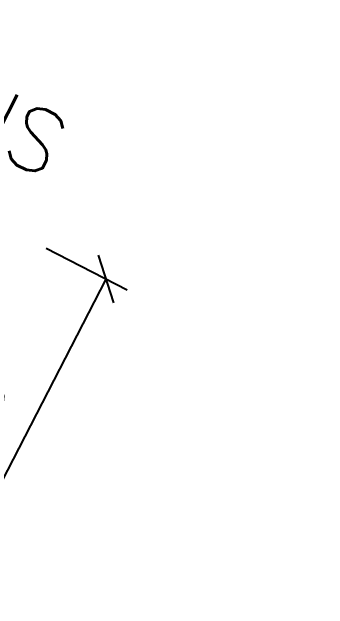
# Model space of a CAD drawing. Header units: millimetres. Extents: x 272118 to 273910, y 9581933 to 9583029.
# Drawn here: x 272812.4 to 272825.75, y 9582578.49 to 9582603.71 of the extents above; entities that cross this region are included whole.
import ezdxf

# ---------------------------------------------------------------- set-up
doc = ezdxf.new("R2010")
doc.units = ezdxf.units.MM
doc.header["$PDMODE"] = 35
doc.layers.add('ARQ-COTAS', color=30, linetype='Continuous')
doc.layers.add('ARQ-TEXTO3', color=3, linetype='Continuous')
doc.styles.add('ROMANS', font='romans.shx')
doc.styles.add('Romans_Anot', font='romans.shx')
doc.dimstyles.new('Escala 1-100', dxfattribs={"dimscale": 10, "dimtxt": 0.2, "dimasz": 0.15, "dimexe": 0.1, "dimexo": 0.2, "dimgap": 0.15, "dimtad": 1, "dimzin": 4, "dimdsep": 46, "dimtxsty": 'Romans_Anot', "dimblk": 'OBLIQUE', "dimcen": 0.25, "dimclrd": 256, "dimclre": 256, "dimclrt": 2, "dimaunit": 1, "dimadec": 3, "dimazin": 0, "dimtfac": 1, "dimtix": 1, "dimtmove": 2, "dimatfit": 3, "dimfxl": 0, "dimlwd": -1, "dimlwe": -1, "dimarcsym": 0})
doc.dimstyles.new('Escala 1-1000', dxfattribs={"dimscale": 15, "dimtxt": 0.2, "dimasz": 0.15, "dimexe": 0.1, "dimexo": 0.2, "dimgap": 0.15, "dimtad": 1, "dimzin": 4, "dimdsep": 46, "dimtxsty": 'Romans_Anot', "dimblk": 'OBLIQUE', "dimcen": 0.25, "dimse1": 1, "dimse2": 1, "dimsd1": 1, "dimsd2": 1, "dimclrd": 256, "dimclre": 256, "dimclrt": 2, "dimaunit": 1, "dimadec": 3, "dimazin": 0, "dimtfac": 1, "dimtix": 1, "dimtmove": 2, "dimatfit": 3, "dimfxl": 0, "dimlwd": -1, "dimlwe": -1, "dimarcsym": 0})

# ---------------------------------------------------------------- blocks, each defined once
blk = doc.blocks.new('*D47')
at = {"layer": 'Defpoints', "color": 0, "transparency": 16777216}
for p in [(272867.5, 9582603.709), (272867.5, 9582603.709), (272792.533, 9582537.527)]:
    blk.add_point(p, dxfattribs=at)
at = {"layer": 'ARQ-COTAS', "color": 2, "transparency": 16777216, "insert": (272827.535, 9582573.429), "char_height": 3, "attachment_point": 5, "rotation": 41.4389, "style": 'Romans_Anot'}
blk.add_mtext('100.00', dxfattribs=at)
blk = doc.blocks.new('_Oblique')
at = {"color": 0, "linetype": 'ByBlock', "lineweight": -2}
blk.add_line((-0.5, -0.5), (0.5, 0.5), dxfattribs=at)
blk = doc.blocks.new('*D51')
at = {"layer": 'ARQ-COTAS', "transparency": 16777216}
for p, q in [((272813.839, 9582593.737), (272817.265, 9582591.972)), ((272807.465, 9582575.141), (272816.376, 9582592.43)), ((272804.928, 9582576.449), (272808.354, 9582574.683))]:
    blk.add_line(p, q, dxfattribs=at)
at = {"layer": 'Defpoints', "color": 0, "transparency": 16777216}
for p in [(272812.061, 9582594.654), (272816.376, 9582592.43), (272803.15, 9582577.365)]:
    blk.add_point(p, dxfattribs=at)
at = {"layer": 'ARQ-COTAS', "transparency": 16777216, "xscale": 1.5, "yscale": 1.5, "zscale": 1.5}
for p, rotation in [((272816.376, 9582592.43), 62.73269995504112), ((272807.465, 9582575.141), 242.7326999550411)]:
    blk.add_blockref('_Oblique', p, dxfattribs=dict(at, rotation=rotation))
at = {"layer": 'ARQ-COTAS', "color": 2, "transparency": 16777216, "insert": (272809.698, 9582584.931), "char_height": 2, "attachment_point": 5, "rotation": 62.7327, "style": 'Romans_Anot'}
blk.add_mtext('19.45', dxfattribs=at)

msp = doc.modelspace()

# ---------------------------------------------------------------- texts
at = {"layer": 'ARQ-TEXTO3', "insert": (272794.76, 9582607.925), "char_height": 2.6325, "width": 50.04383, "attachment_point": 5, "rotation": 332.7327, "style": 'ROMANS'}
msp.add_mtext('POSTO DE COMBUSTÍVEIS', dxfattribs=at)

# ---------------------------------------------------------------- dimensions: what is measured, and where the dimension line sits
at = {"layer": 'ARQ-COTAS'}
for p1, p2, distance, dimstyle, picture, middle in [((272792.533, 9582537.527), (272867.5, 9582603.709), 0, 'Escala 1-1000', '*D47', (272827.535, 9582573.429)), ((272803.15, 9582577.365), (272812.061, 9582594.654), -4.854, 'Escala 1-100', '*D51', (272809.698, 9582584.931))]:
    dim = msp.add_aligned_dim(p1=p1, p2=p2, distance=distance, dimstyle=dimstyle, dxfattribs=at)
    dim.commit()
    dim.dimension.update_dxf_attribs({"geometry": picture, "text_midpoint": middle})

doc.saveas('drawing.dxf')
